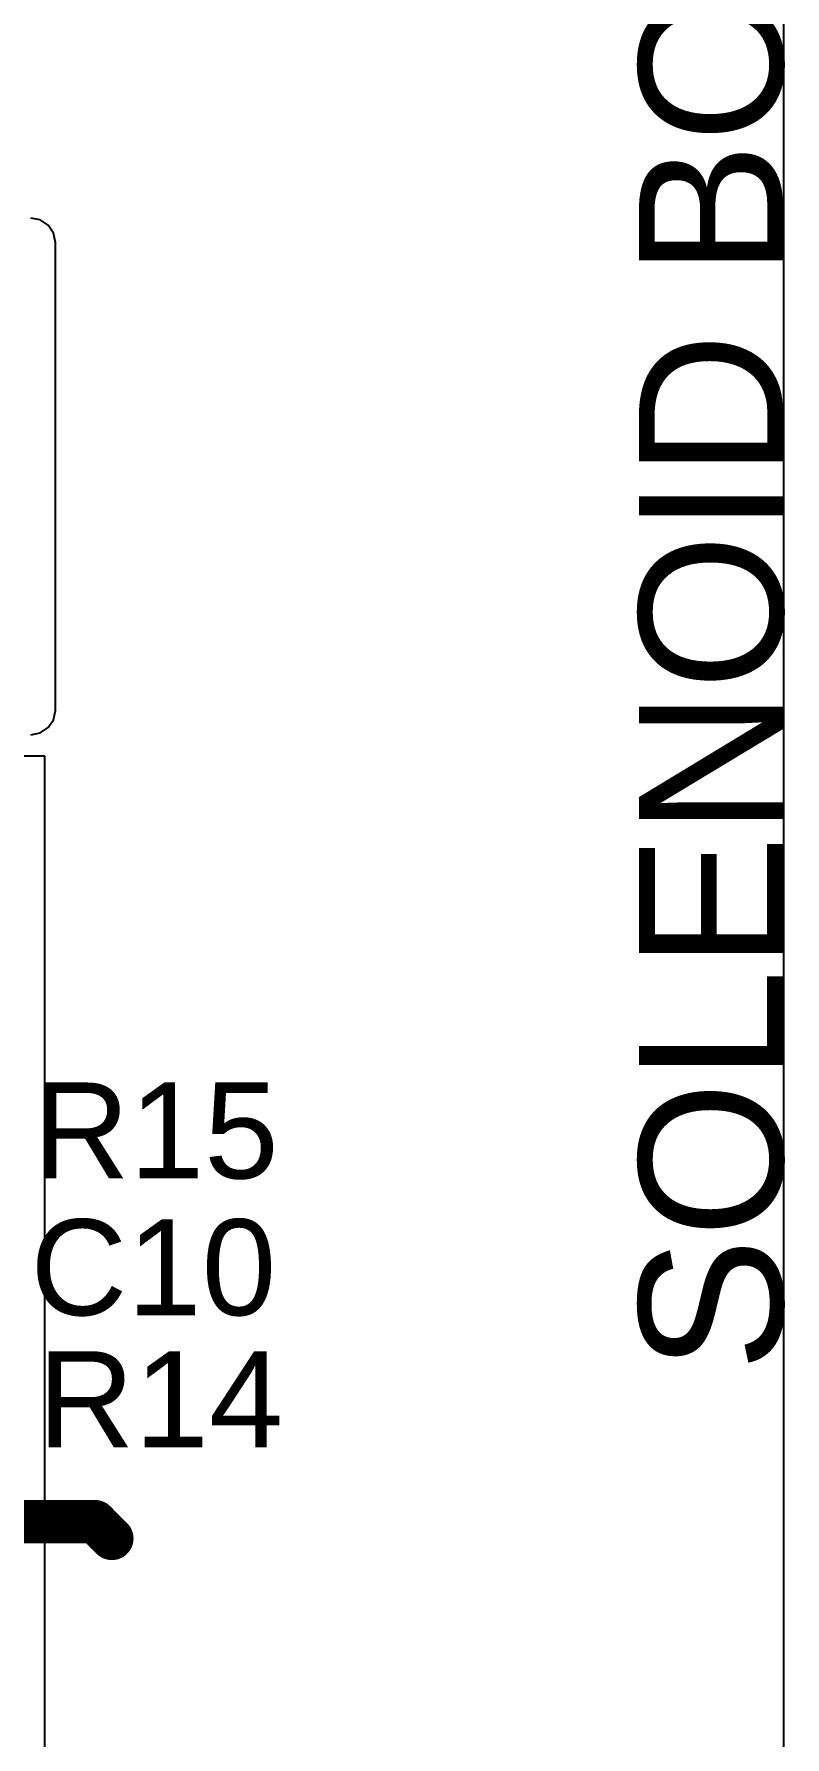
# Model space of a CAD drawing. Header units: millimetres. Extents: x 0.3 to 65.6, y 0.3 to 58.5.
# Drawn here: x 57.62 to 65.57, y 29.67 to 47.7 of the extents above; entities that cross this region are included whole.
import ezdxf

# ---------------------------------------------------------------- set-up
doc = ezdxf.new("R2010")
doc.units = ezdxf.units.MM
for name, color, linetype in [('BottomLayer', 5, 'Continuous'), ('TopLayer', 1, 'Continuous'), ('TopOverlay', 2, 'Continuous')]:
    doc.layers.add(name, color=color, linetype=linetype)
doc.styles.add('Arial', font='', dxfattribs={"height": 0.2})
doc.styles.get('Arial').set_extended_font_data('Arial')

msp = doc.modelspace()

# ---------------------------------------------------------------- linework, layer by layer
at = {"layer": 'BottomLayer'}
for p, q in [((65.557, 57.429), (65.557, 0.508)), ((57.687, 45.734), (57.588, 45.753)), ((57.771, 45.678), (57.687, 45.734)), ((57.827, 45.594), (57.771, 45.678)), ((57.847, 45.494), (57.827, 45.594)), ((57.847, 40.541), (57.847, 45.494)), ((57.771, 40.358), (57.827, 40.442)), ((57.827, 40.442), (57.847, 40.541)), ((57.588, 40.282), (57.687, 40.302)), ((57.687, 40.302), (57.771, 40.358))]:
    msp.add_line(p, q, dxfattribs=at)
at = {"layer": 'TopLayer'}
for p, q in [((65.557, 57.379), (65.557, 0.508)), ((57.734, 40.056), (50.698, 40.056)), ((57.734, 7.569), (57.734, 40.056))]:
    msp.add_line(p, q, dxfattribs=at)
at = {"layer": 'TopLayer', "const_width": 0.457}
for points in [[(53.226, 31.953), (58.268, 31.953)], [(58.268, 31.953), (58.445, 31.775)]]:
    msp.add_lwpolyline(points, dxfattribs=at)
at = {"layer": 'TopLayer', "const_width": 0.229}
for points in [[(58.153, 31.953, 1), (58.382, 31.953, 1)], [(58.153, 31.953, 1), (58.382, 31.953, 1)], [(58.331, 31.775, 1), (58.56, 31.775, 1)]]:
    msp.add_lwpolyline(points, format="xyb", close=True, dxfattribs=at)

# ---------------------------------------------------------------- texts
at = {"layer": 'TopOverlay', "style": 'Arial'}
msp.add_text('SOLENOID BOARD - v1.0', height=1.524, rotation=90, dxfattribs=at).set_placement((65.55, 33.538))
for s, p in [('R15', (57.608, 35.586)), ('C10', (57.582, 34.138)), ('R14', (57.658, 32.741))]:
    msp.add_text(s, height=1.016, dxfattribs=at).set_placement(p)

doc.saveas('drawing.dxf')
